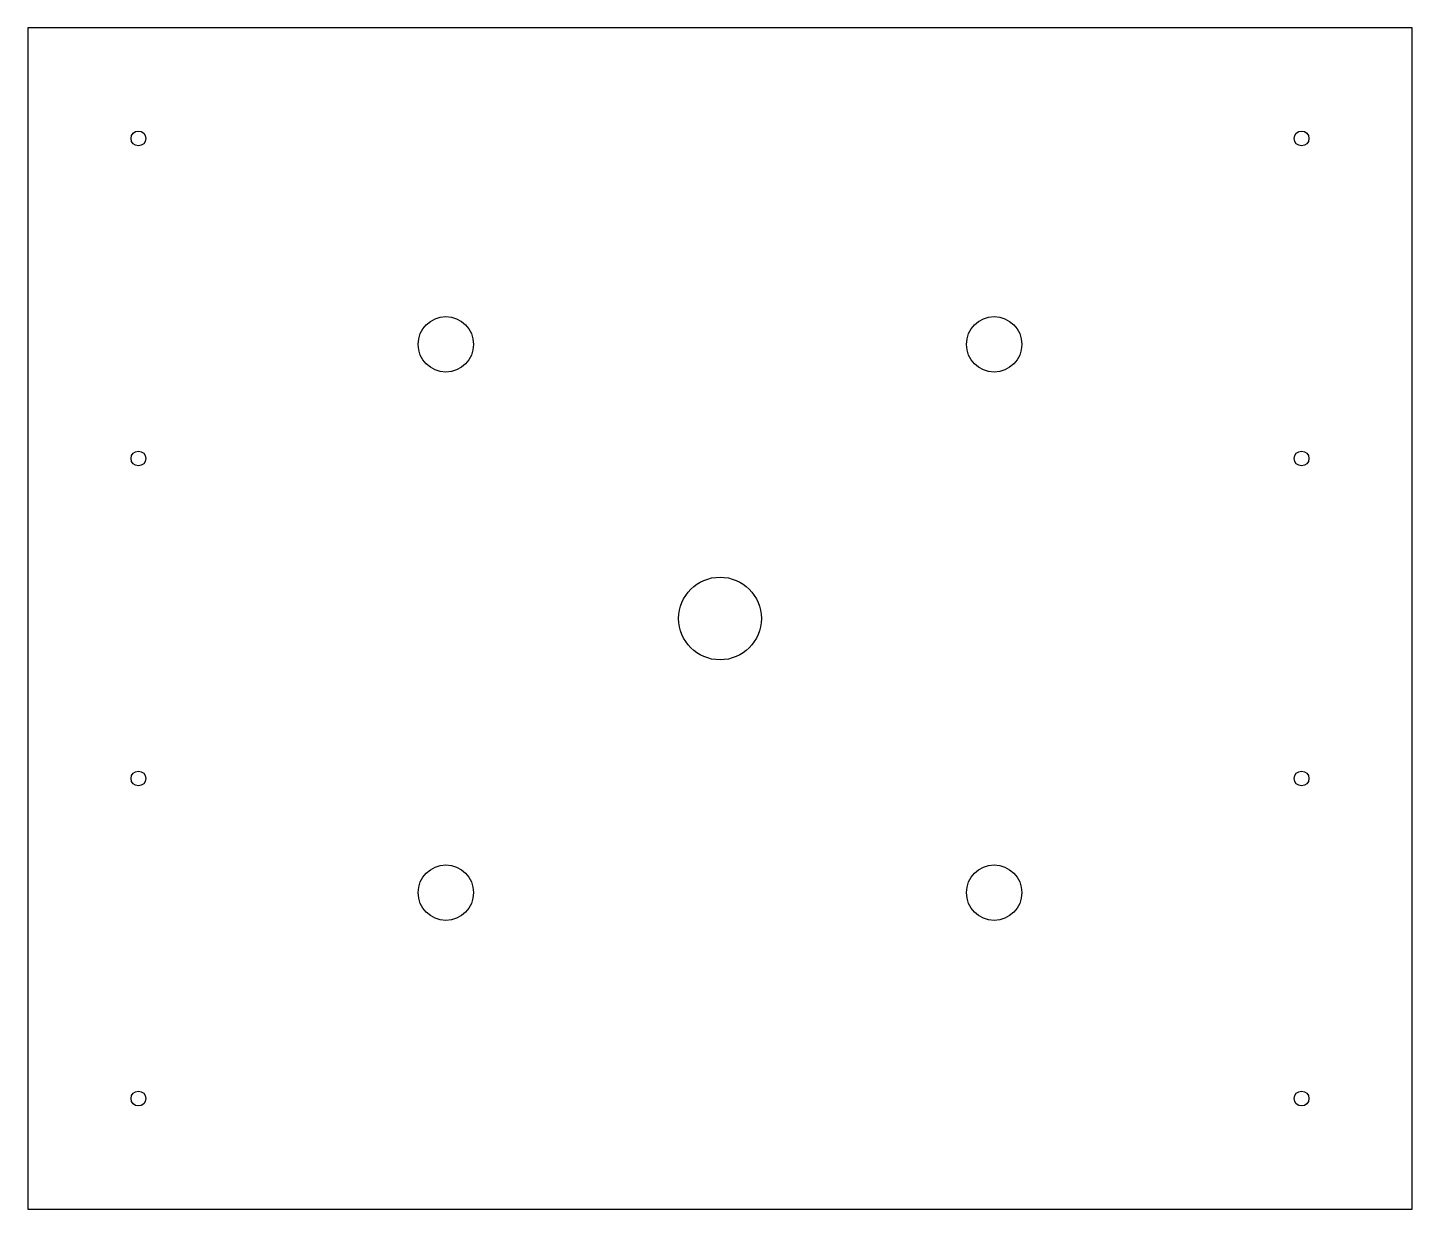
# Model space of a CAD drawing. Extents: x -2.34 to 2.34, y -2 to 2.
import ezdxf

# ---------------------------------------------------------------- set-up
doc = ezdxf.new("R2010")
doc.units = 0
doc.layers.get('0').update_dxf_attribs({"linetype": 'CONTINUOUS'})

msp = doc.modelspace()

# ---------------------------------------------------------------- linework, layer by layer
msp.add_lwpolyline([(-2.3438, -2), (2.3438, -2), (2.3438, 2), (-2.3438, 2)], close=True)
for centre, radius in [((-1.9688, 1.625), 0.025), ((1.9688, 1.625), 0.025), ((-0.9281, 0.9281), 0.0938), ((0.9281, 0.9281), 0.0938), ((-1.9688, 0.5417), 0.025), ((1.9688, 0.5417), 0.025), ((0, 0), 0.14), ((-1.9688, -0.5417), 0.025), ((1.9688, -0.5417), 0.025), ((-0.9281, -0.9281), 0.0938), ((0.9281, -0.9281), 0.0938), ((-1.9688, -1.625), 0.025), ((1.9688, -1.625), 0.025)]:
    msp.add_circle(centre, radius)

doc.saveas('drawing.dxf')
